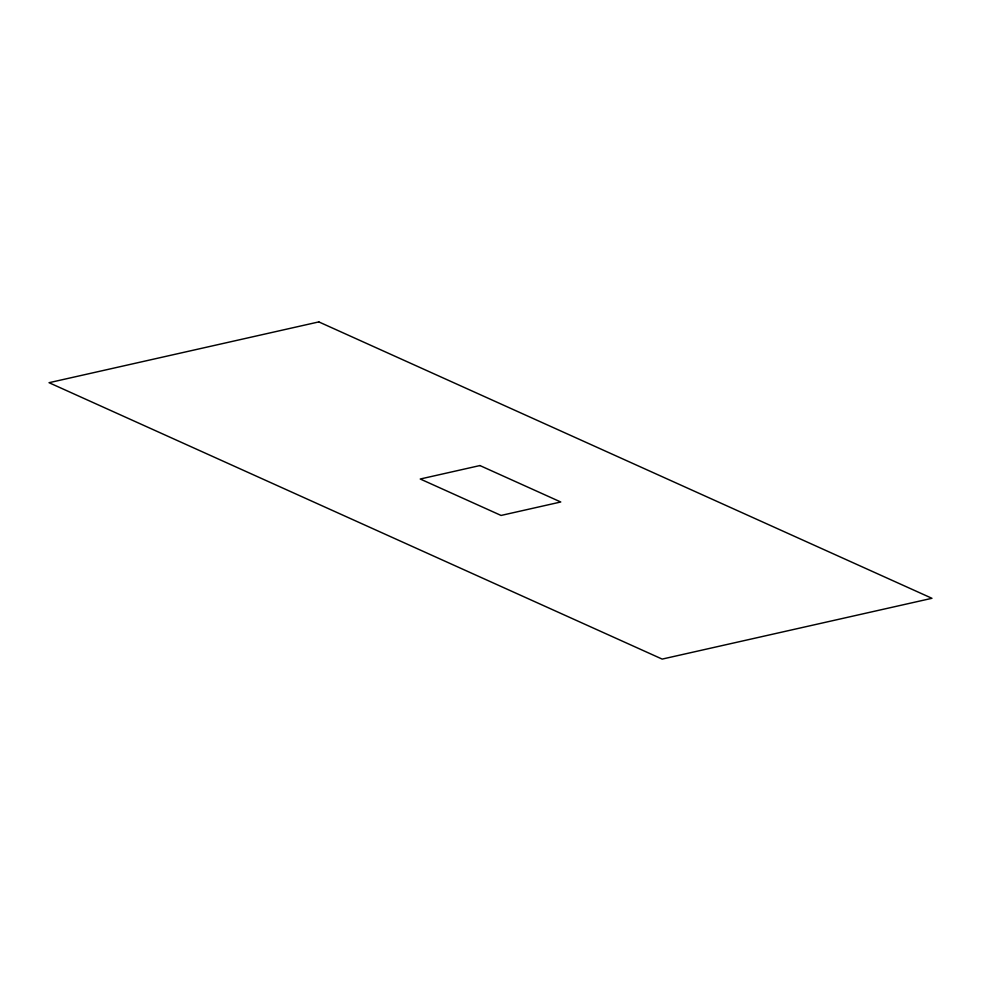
<?xml version="1.0" encoding="UTF-8"?>
<svg xmlns="http://www.w3.org/2000/svg" width="981" height="981" viewBox="0 0 981 981"><rect width="100%" height="100%" fill="white"/><g stroke="black" fill="none" stroke-linecap="round" stroke-linejoin="round"><path stroke-width="1.47" d="M318.825 321.903L49.05 382.7L662.175 659.097L931.95 598.3L318.825 321.903M479.93 465.558L420.248 479.01L501.07 515.442L560.752 501.99L479.93 465.558"/></g></svg>
